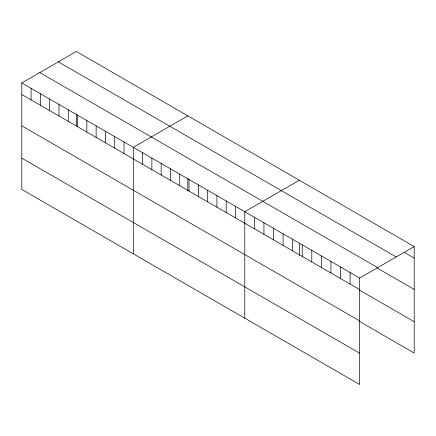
<?xml version="1.0" encoding="UTF-8"?>
<svg xmlns="http://www.w3.org/2000/svg" width="436" height="436" viewBox="0 0 436 436"><rect width="100%" height="100%" fill="white"/><g stroke="black" fill="none" stroke-linecap="round" stroke-linejoin="round"><path stroke-width="0.65" d="M21.8 82.971L359.667 278.037L359.667 384.514L21.8 189.447L21.8 82.971L76.333 51.486L414.2 246.553L414.2 353.029L359.58 321.49M187.829 115.856L133.296 147.346L133.296 253.817M299.325 180.232L244.792 211.716L244.792 318.193M359.667 278.037L414.2 246.553M404.63 252.575L414.2 258.101M58.337 61.879L396.204 256.94M39.796 72.583L377.663 267.65M377.036 267.971L414.2 289.428M21.8 94.525L359.667 289.586M359.58 290.169L414.2 321.703M21.8 125.846L359.667 320.912M21.8 158.121L359.667 353.187M350.092 272.511L350.092 284.059M340.521 266.985L340.521 278.533M330.946 261.458L330.946 273.007M321.376 255.932L321.376 267.481M311.8 250.4L311.8 261.954M302.23 244.874L302.23 256.428M299.325 243.277L299.325 255.382M292.654 239.348L292.654 250.902M283.084 233.821L283.084 245.37M273.508 228.295L273.508 239.844M263.938 222.769L263.938 234.317M254.362 217.242L254.362 228.791M235.5 206.353L235.5 217.902M226.208 200.985L226.208 212.539M216.915 195.622L216.915 207.171M207.629 190.26L207.629 201.808M198.336 184.891L198.336 196.445M189.044 179.528L189.044 191.077M187.829 178.231L187.829 191.012M179.752 174.166L179.752 185.714M170.46 168.803L170.46 180.351M161.167 163.435L161.167 174.989M151.881 158.072L151.881 169.62M142.588 152.709L142.588 164.258M124.004 141.978L124.004 153.532M114.712 136.615L114.712 148.164M105.419 131.252L105.419 142.801M96.133 125.884L96.133 137.438M86.84 120.521L86.84 132.07M77.548 115.159L77.548 126.707M76.333 113.861L76.333 125.966M68.256 109.796L68.256 121.344M58.964 104.427L58.964 115.981M49.671 99.065L49.671 110.613M40.385 93.702L40.385 105.25M31.092 88.339L31.092 99.888"/></g></svg>
